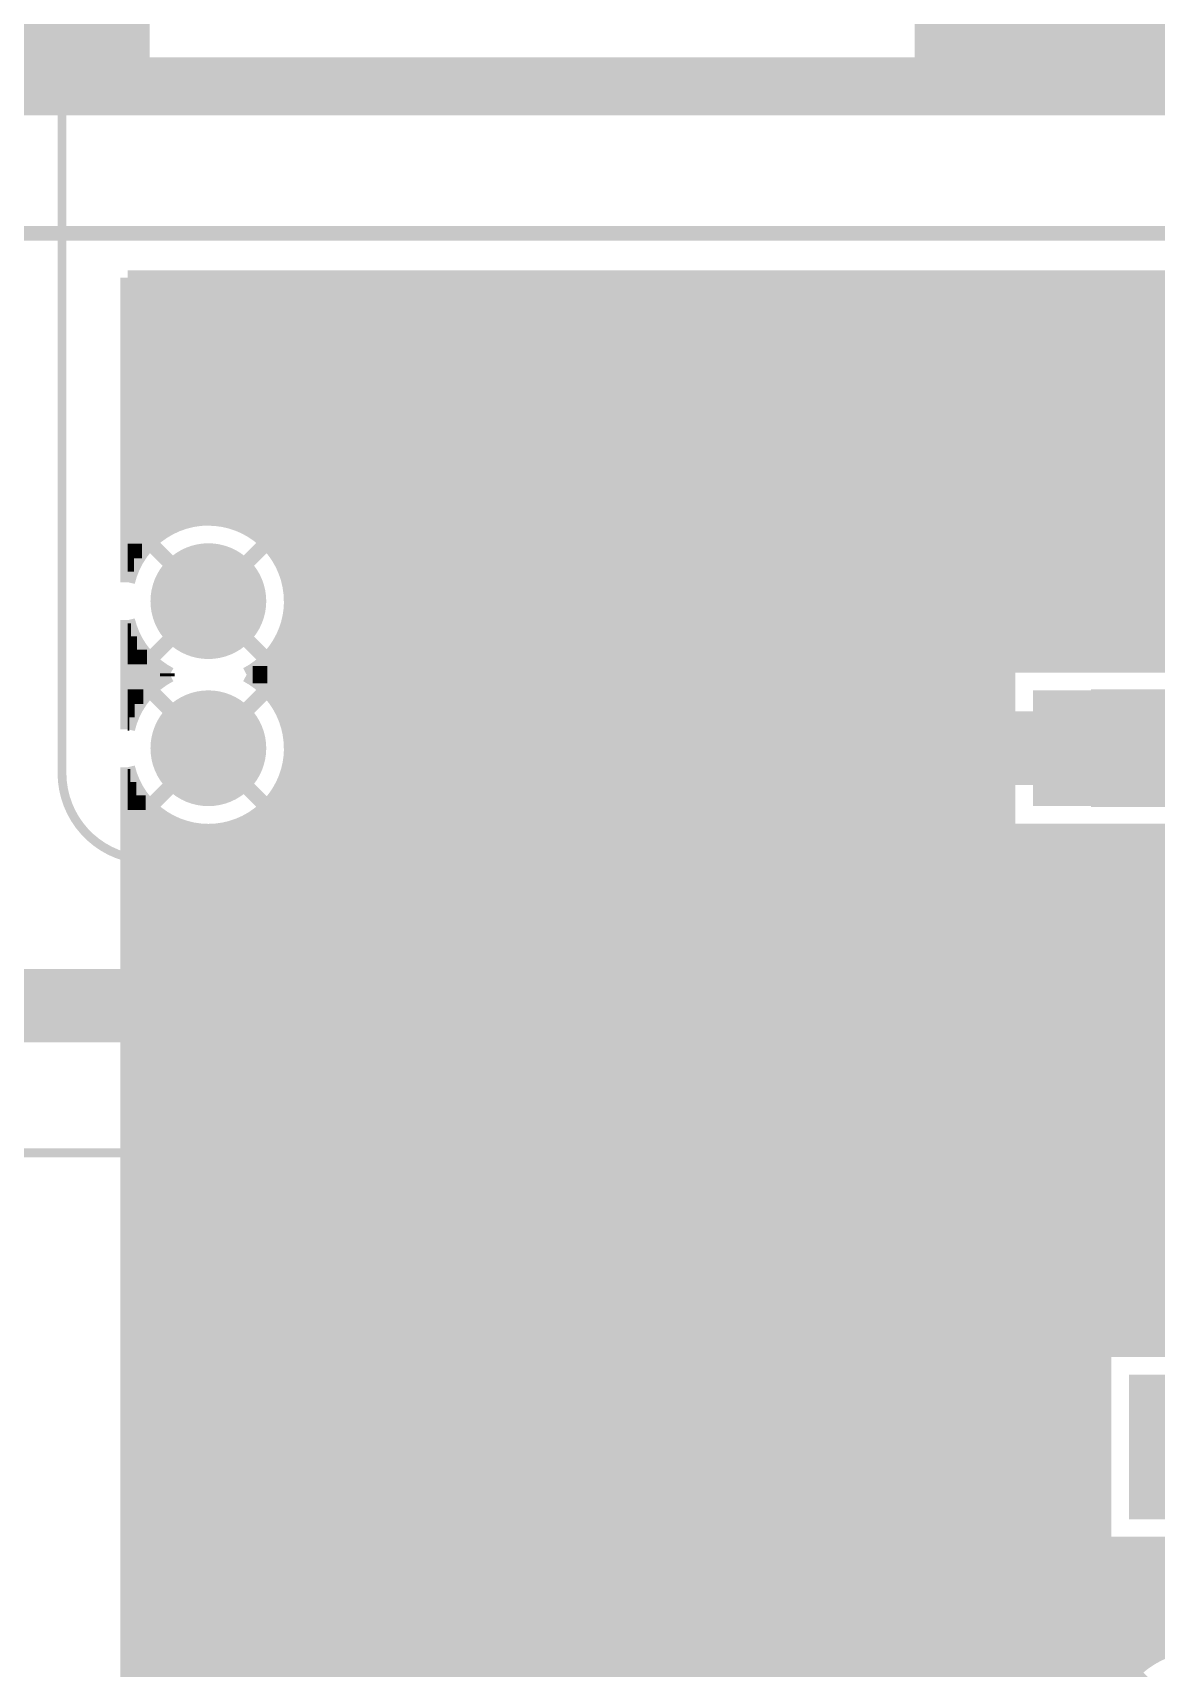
# Model space of a CAD drawing. Extents: x -11 to 221, y -93 to 178.
# Drawn here: x 120.79 to 140.19, y 20.94 to 49.19 of the extents above; entities that cross this region are included whole.
import ezdxf

# ---------------------------------------------------------------- set-up
doc = ezdxf.new("R2010")
doc.units = 0
doc.header["$MEASUREMENT"] = 0
doc.layers.get('0').update_dxf_attribs({"linetype": 'CONTINUOUS'})
for name, color, linetype in [('26-349-0_BOT', 7, 'CONTINUOUS'), ('26-349-0_DRD', 7, 'CONTINUOUS'), ('26-349-0_DRL', 2, 'CONTINUOUS'), ('26-349-0_FAB', 1, 'CONTINUOUS'), ('26-349-0_IN1', 3, 'CONTINUOUS'), ('26-349-0_IN2', 5, 'CONTINUOUS'), ('26-349-0_SMB', 10, 'CONTINUOUS'), ('26-349-0_SMT', 14, 'CONTINUOUS'), ('26-349-0_SST', 12, 'CONTINUOUS'), ('26-349-0_TOP', 11, 'CONTINUOUS'), ('THRUHOLE_TAP', 15, 'CONTINUOUS')]:
    doc.layers.add(name, color=color, linetype=linetype)

# ---------------------------------------------------------------- blocks, each defined once
blk = doc.blocks.new('ROUND_2')
at = {"const_width": 0.99949}
blk.add_lwpolyline([(-0.499744, 0, 1), (0.499744, 0, 1)], format="xyb", close=True, dxfattribs=at)
blk = doc.blocks.new('SQUARE_19')
blk.add_solid([(0.99949, 0.99949), (0.99949, -0.99949), (-0.99949, 0.99949), (-0.99949, -0.99949)])
blk = doc.blocks.new('SQUARE_67')
blk.add_solid([(1.24968, 1.24968), (1.24968, -1.24968), (-1.24968, 1.24968), (-1.24968, -1.24968)])
blk = doc.blocks.new('ROUND_96')
at = {"const_width": 0.50038}
blk.add_lwpolyline([(-0.25019, 0, 1), (0.25019, 0, 1)], format="xyb", close=True, dxfattribs=at)
blk = doc.blocks.new('ROUND_90')
at = {"const_width": 0.50038}
blk.add_lwpolyline([(-0.25019, 0, 1), (0.25019, 0, 1)], format="xyb", close=True, dxfattribs=at)

msp = doc.modelspace()

# ---------------------------------------------------------------- linework, layer by layer
at = {"layer": '26-349-0_DRD', "const_width": 0.254}
for points in [[(123.82246, 40.005), (123.18746, 39.37)], [(124.45746, 39.37), (123.82246, 40.005)], [(123.18746, 39.37), (123.82246, 38.735)], [(123.82246, 38.735), (124.45746, 39.37)], [(123.82246, 37.465), (123.18746, 36.83)], [(124.45746, 36.83), (123.82246, 37.465)], [(139.06246, 37.46754), (138.42746, 36.83254)], [(139.69746, 36.83254), (139.06246, 37.46754)], [(123.18746, 36.83), (123.82246, 36.195)], [(123.82246, 36.195), (124.45746, 36.83)], [(138.42746, 36.83254), (139.06246, 36.19754)], [(139.06246, 36.19754), (139.69746, 36.83254)]]:
    msp.add_lwpolyline(points, dxfattribs=at)
at = {"layer": '26-349-0_DRL', "const_width": 2.49936}
for points in [[(115.316, 49.022), (122.809, 49.022)], [(136.017, 49.022), (163.83, 49.022), (165.354, 47.498), (175.133, 47.498)]]:
    msp.add_lwpolyline(points, dxfattribs=at)
at = {"layer": '26-349-0_FAB'}
for points, const_width in [([(187.325, 48.26), (67.945, 48.26), (67.945, 115.57), (69.215, 116.84), (187.96, 116.84)], 1.00076), ([(165.1, 41.91), (165.1, 45.72), (113.03, 45.72), (113.03, -6.985), (157.48, -6.985), (157.48, 10.795), (164.465, 17.78), (170.815, 17.78), (170.815, 20.955), (173.99, 20.955), (173.99, 40.64), (165.1, 40.64), (165.1, 45.72)], 0.254)]:
    msp.add_lwpolyline(points, dxfattribs=dict(at, const_width=const_width))
at = {"layer": '26-349-0_IN2', "const_width": 0.254}
for points in [[(160.147, 44.958), (122.428, 44.958)], [(122.428, 44.958), (122.428, 39.69766)], [(160.147, 44.8056), (122.428, 44.8056)], [(122.6566, 44.958), (122.6566, 40.20058)], [(122.8852, 44.958), (122.8852, 40.45204)], [(123.1138, 44.958), (123.1138, 40.6146)], [(123.3424, 44.958), (123.3424, 40.71874)], [(123.571, 44.958), (123.571, 40.7797)], [(123.7996, 44.958), (123.7996, 40.80002)], [(124.0282, 44.958), (124.0282, 40.78732)], [(124.2568, 44.958), (124.2568, 40.73398)], [(124.4854, 44.958), (124.4854, 40.63746)], [(124.714, 44.958), (124.714, 40.49014)], [(124.9426, 44.958), (124.9426, 40.259)], [(125.1712, 44.958), (125.1712, 39.84752)], [(125.3998, 44.958), (125.3998, -6.858)], [(125.6284, 44.958), (125.6284, -6.858)], [(125.857, 44.958), (125.857, -6.858)], [(126.0856, 44.958), (126.0856, -6.858)], [(126.3142, 44.958), (126.3142, -6.858)], [(126.5428, 44.958), (126.5428, -6.858)], [(126.7714, 44.958), (126.7714, -6.858)], [(127, 44.958), (127, -6.858)], [(127.2286, 44.958), (127.2286, -6.858)], [(127.4572, 44.958), (127.4572, -6.858)], [(127.6858, 44.958), (127.6858, -6.858)], [(127.9144, 44.958), (127.9144, -6.858)], [(128.143, 44.958), (128.143, -6.858)], [(128.3716, 44.958), (128.3716, -6.858)], [(128.6002, 44.958), (128.6002, -6.858)], [(128.8288, 44.958), (128.8288, -6.858)], [(129.0574, 44.958), (129.0574, -6.858)], [(129.286, 44.958), (129.286, -6.858)], [(129.5146, 44.958), (129.5146, -6.858)], [(129.7432, 44.958), (129.7432, -6.858)], [(129.9718, 44.958), (129.9718, -6.858)], [(130.2004, 44.958), (130.2004, -6.858)], [(130.429, 44.958), (130.429, -6.858)], [(130.6576, 44.958), (130.6576, -6.858)], [(130.8862, 44.958), (130.8862, -6.858)], [(131.1148, 44.958), (131.1148, -6.858)], [(131.3434, 44.958), (131.3434, -6.858)], [(131.572, 44.958), (131.572, -6.858)], [(131.8006, 44.958), (131.8006, -6.858)], [(132.0292, 44.958), (132.0292, -6.858)], [(132.2578, 44.958), (132.2578, -6.858)], [(132.4864, 44.958), (132.4864, -6.858)], [(132.715, 44.958), (132.715, -6.858)], [(132.9436, 44.958), (132.9436, -6.858)], [(133.1722, 44.958), (133.1722, -6.858)], [(133.4008, 44.958), (133.4008, -6.858)], [(133.6294, 44.958), (133.6294, -6.858)], [(133.858, 44.958), (133.858, -6.858)], [(134.0866, 44.958), (134.0866, -6.858)], [(134.3152, 44.958), (134.3152, -6.858)], [(134.5438, 44.958), (134.5438, -6.858)], [(134.7724, 44.958), (134.7724, -6.858)], [(135.001, 44.958), (135.001, -6.858)], [(135.2296, 44.958), (135.2296, -6.858)], [(135.4582, 44.958), (135.4582, -6.858)], [(135.6868, 44.958), (135.6868, -6.858)], [(135.9154, 44.958), (135.9154, -6.858)], [(136.144, 44.958), (136.144, -6.858)], [(136.3726, 44.958), (136.3726, -6.858)], [(136.6012, 44.958), (136.6012, -6.858)], [(136.8298, 44.958), (136.8298, -6.858)], [(137.0584, 44.958), (137.0584, -6.858)], [(137.287, 44.958), (137.287, -6.858)], [(137.5156, 44.958), (137.5156, -6.858)], [(137.7442, 44.958), (137.7442, 38.26256)], [(137.9728, 44.958), (137.9728, 38.26256)], [(138.2014, 44.958), (138.2014, 38.26256)], [(138.43, 44.958), (138.43, 38.26256)], [(138.6586, 44.958), (138.6586, 38.26256)], [(138.8872, 44.958), (138.8872, 38.26256)], [(139.1158, 44.958), (139.1158, 38.26256)], [(139.3444, 44.958), (139.3444, 38.26256)], [(139.573, 44.958), (139.573, 38.26256)], [(139.8016, 44.958), (139.8016, 38.26256)], [(140.0302, 44.958), (140.0302, 38.26256)], [(140.2588, 44.958), (140.2588, 38.26256)], [(160.147, 44.577), (122.428, 44.577)], [(160.147, 44.3484), (122.428, 44.3484)], [(160.147, 44.1198), (122.428, 44.1198)], [(160.147, 43.8912), (122.428, 43.8912)], [(160.147, 43.6626), (122.428, 43.6626)], [(160.147, 43.434), (122.428, 43.434)], [(160.147, 43.2054), (122.428, 43.2054)], [(160.147, 42.9768), (122.428, 42.9768)], [(158.31058, 42.7482), (122.428, 42.7482)], [(158.10992, 42.5196), (122.428, 42.5196)], [(158.02864, 42.291), (122.428, 42.291)], [(158.0261, 42.0624), (122.428, 42.0624)], [(158.09722, 41.8338), (122.428, 41.8338)], [(158.27756, 41.6052), (122.428, 41.6052)], [(160.147, 41.3766), (122.428, 41.3766)], [(160.147, 41.148), (122.428, 41.148)], [(158.43504, 40.9194), (122.428, 40.9194)], [(123.26874, 40.6908), (122.428, 40.6908)], [(158.15818, 40.6908), (124.37364, 40.6908)], [(122.89536, 40.4622), (122.428, 40.4622)], [(122.809, 40.38092), (123.82246, 39.37)], [(124.83338, 40.38092), (123.82246, 39.37)], [(158.04642, 40.4622), (124.74702, 40.4622)], [(122.67946, 40.2336), (122.428, 40.2336)], [(122.53722, 40.005), (122.428, 40.005)], [(158.01848, 40.2336), (124.96292, 40.2336)], [(158.0642, 40.005), (125.10516, 40.005)], [(158.19882, 39.7764), (125.19406, 39.7764)], [(149.52218, 39.5478), (125.24232, 39.5478)], [(122.809, 38.35654), (123.82246, 39.37)], [(124.83338, 38.35654), (123.82246, 39.37)], [(149.32152, 39.3192), (125.25248, 39.3192)], [(122.428, 39.04234), (122.428, 37.15766)], [(122.48388, 38.862), (122.428, 38.862)], [(149.2377, 38.862), (125.1585, 38.862)], [(125.1712, 38.89248), (125.1712, 37.30752)], [(149.24024, 39.0906), (125.22454, 39.0906)], [(122.5931, 38.6334), (122.428, 38.6334)], [(149.30882, 38.6334), (125.04928, 38.6334)], [(122.76328, 38.4048), (122.428, 38.4048)], [(122.6566, 38.53688), (122.6566, 37.66058)], [(122.8852, 38.28542), (122.8852, 37.91204)], [(149.48916, 38.4048), (124.8791, 38.4048)], [(124.9426, 38.47846), (124.9426, 37.719)], [(123.02998, 38.1762), (122.428, 38.1762)], [(123.1138, 38.1254), (123.1138, 38.0746)], [(137.6299, 38.1762), (124.6124, 38.1762)], [(124.714, 38.24986), (124.714, 37.95014)], [(140.49248, 38.26256), (137.6299, 38.26256), (137.6299, 35.39998)], [(122.92584, 37.9476), (122.428, 37.9476)], [(122.69978, 37.719), (122.428, 37.719)], [(122.809, 37.84092), (123.82246, 36.83)], [(124.83338, 37.84092), (123.82246, 36.83)], [(137.6299, 37.9476), (124.71654, 37.9476)], [(137.6299, 37.719), (124.9426, 37.719)], [(122.54992, 37.4904), (122.428, 37.4904)], [(137.6299, 37.4904), (125.09246, 37.4904)], [(122.45594, 37.2618), (122.428, 37.2618)], [(137.6299, 37.2618), (125.18644, 37.2618)], [(137.6299, 37.0332), (125.23724, 37.0332)], [(122.809, 35.81654), (123.82246, 36.83)], [(124.83338, 35.81654), (123.82246, 36.83)], [(137.6299, 36.8046), (125.25248, 36.8046)], [(122.428, 36.50234), (122.428, -6.858)], [(122.47372, 36.3474), (122.428, 36.3474)], [(137.6299, 36.3474), (125.16866, 36.3474)], [(125.1712, 36.35248), (125.1712, -6.858)], [(137.6299, 36.576), (125.22962, 36.576)], [(122.57786, 36.1188), (122.428, 36.1188)], [(137.6299, 36.1188), (125.06452, 36.1188)], [(122.74042, 35.8902), (122.428, 35.8902)], [(122.6566, 35.99688), (122.6566, -6.858)], [(122.8852, 35.74542), (122.8852, -6.858)], [(137.6299, 35.8902), (124.90196, 35.8902)], [(124.9426, 35.93846), (124.9426, -6.858)], [(122.99442, 35.6616), (122.428, 35.6616)], [(123.1138, 35.5854), (123.1138, -6.858)], [(123.3424, 35.48126), (123.3424, -6.858)], [(124.2568, 35.46602), (124.2568, -6.858)], [(124.4854, 35.56), (124.4854, -6.858)], [(137.6299, 35.6616), (124.64796, 35.6616)], [(124.714, 35.70986), (124.714, -6.858)], [(123.5075, 35.433), (122.428, 35.433)], [(170.18, 35.2044), (122.428, 35.2044)], [(123.571, 35.4203), (123.571, -6.858)], [(123.7996, 35.39744), (123.7996, -6.858)], [(124.0282, 35.41268), (124.0282, -6.858)], [(137.6299, 35.433), (124.13488, 35.433)], [(140.49248, 35.39998), (137.6299, 35.39998)], [(137.7442, 35.39998), (137.7442, -6.858)], [(137.9728, 35.39998), (137.9728, -6.858)], [(138.2014, 35.39998), (138.2014, -6.858)], [(138.43, 35.39998), (138.43, -6.858)], [(138.6586, 35.39998), (138.6586, -6.858)], [(138.8872, 35.39998), (138.8872, -6.858)], [(139.1158, 35.39998), (139.1158, -6.858)], [(139.3444, 35.39998), (139.3444, 26.44648)], [(139.573, 35.39998), (139.573, 26.44648)], [(139.8016, 35.39998), (139.8016, 26.44648)], [(140.0302, 35.39998), (140.0302, 26.44648)], [(140.2588, 35.39998), (140.2588, 26.44648)], [(170.18, 34.9758), (122.428, 34.9758)], [(170.18, 34.7472), (122.428, 34.7472)], [(170.18, 34.5186), (122.428, 34.5186)], [(170.18, 34.29), (122.428, 34.29)], [(170.18, 34.0614), (122.428, 34.0614)], [(170.18, 33.8328), (122.428, 33.8328)], [(170.18, 33.6042), (122.428, 33.6042)], [(170.18, 33.3756), (122.428, 33.3756)], [(170.18, 33.147), (122.428, 33.147)], [(170.18, 32.9184), (122.428, 32.9184)], [(170.18, 32.6898), (122.428, 32.6898)], [(170.18, 32.4612), (122.428, 32.4612)], [(170.18, 32.2326), (122.428, 32.2326)], [(168.02862, 32.004), (122.428, 32.004)], [(167.75938, 31.7754), (122.428, 31.7754)], [(167.6019, 31.5468), (122.428, 31.5468)], [(167.50792, 31.3182), (122.428, 31.3182)], [(167.46728, 31.0896), (122.428, 31.0896)], [(167.46982, 30.861), (122.428, 30.861)], [(167.51554, 30.6324), (122.428, 30.6324)], [(167.6146, 30.4038), (122.428, 30.4038)], [(167.78224, 30.1752), (122.428, 30.1752)], [(168.0718, 29.9466), (122.428, 29.9466)], [(166.116, 29.718), (122.428, 29.718)], [(166.116, 29.4894), (122.428, 29.4894)], [(166.116, 29.2608), (122.428, 29.2608)], [(166.116, 29.0322), (122.428, 29.0322)], [(166.116, 28.8036), (122.428, 28.8036)], [(166.116, 28.575), (122.428, 28.575)], [(166.116, 28.3464), (122.428, 28.3464)], [(166.116, 28.1178), (122.428, 28.1178)], [(166.116, 27.8892), (122.428, 27.8892)], [(166.116, 27.6606), (122.428, 27.6606)], [(166.116, 27.432), (122.428, 27.432)], [(166.116, 27.2034), (122.428, 27.2034)], [(166.116, 26.9748), (122.428, 26.9748)], [(166.116, 26.7462), (122.428, 26.7462)], [(166.116, 26.5176), (122.428, 26.5176)], [(142.65148, 26.44648), (139.28852, 26.44648), (139.28852, 23.08352)], [(139.28852, 26.289), (122.428, 26.289)], [(139.28852, 26.0604), (122.428, 26.0604)], [(139.28852, 25.8318), (122.428, 25.8318)], [(139.28852, 25.6032), (122.428, 25.6032)], [(139.28852, 25.3746), (122.428, 25.3746)], [(139.28852, 25.146), (122.428, 25.146)], [(139.28852, 24.9174), (122.428, 24.9174)], [(139.28852, 24.6888), (122.428, 24.6888)], [(139.28852, 24.4602), (122.428, 24.4602)], [(139.28852, 24.2316), (122.428, 24.2316)], [(139.28852, 24.003), (122.428, 24.003)], [(139.28852, 23.7744), (122.428, 23.7744)], [(139.28852, 23.5458), (122.428, 23.5458)], [(139.28852, 23.3172), (122.428, 23.3172)], [(166.116, 23.0886), (122.428, 23.0886)], [(142.65148, 23.08352), (139.28852, 23.08352)], [(139.3444, 23.08352), (139.3444, 20.11426)], [(139.573, 23.08352), (139.573, 20.61972)], [(139.8016, 23.08352), (139.8016, 20.89404)], [(140.0302, 23.08352), (140.0302, 21.07946)], [(140.2588, 23.08352), (140.2588, 21.209)], [(166.116, 22.86), (122.428, 22.86)], [(166.116, 22.6314), (122.428, 22.6314)], [(166.116, 22.4028), (122.428, 22.4028)], [(166.116, 22.1742), (122.428, 22.1742)], [(166.116, 21.9456), (122.428, 21.9456)], [(166.116, 21.717), (122.428, 21.717)], [(166.116, 21.4884), (122.428, 21.4884)], [(140.38072, 21.2598), (122.428, 21.2598)], [(139.96162, 21.0312), (122.428, 21.0312)], [(139.78128, 20.87372), (140.97, 19.685)]]:
    msp.add_lwpolyline(points, dxfattribs=at)
for points in [[(123.82246, 40.80256, 0.348124), (122.428, 39.69766)], [(125.25248, 39.37, 0.4142136), (123.82246, 40.80002)], [(124.48286, 38.1, 0.2797956), (125.25502, 39.37)], [(122.428, 39.04234, 0.2180919), (123.1596, 38.10016)], [(123.15952, 38.1, 0.218092), (122.42783, 37.1577)], [(125.25248, 36.83, 0.2797958), (124.48286, 38.1)], [(123.82246, 35.39744, 0.4142136), (125.25502, 36.83)], [(122.428, 36.50234, 0.3481239), (123.82246, 35.39744)], [(140.97, 21.36648, 0.4142136), (139.28852, 19.685)]]:
    msp.add_lwpolyline(points, format="xyb", dxfattribs=at)
at = {"layer": '26-349-0_SST', "const_width": 0.1524}
for points in [[(121.29516, 65.19926), (121.29516, 36.40074)], [(122.79376, 34.8996), (140.0937, 34.8996)], [(142.50924, 29.845), (93.71076, 29.845)]]:
    msp.add_lwpolyline(points, dxfattribs=at)
for points in [[(121.29516, 36.40074, 0.4142136), (122.79376, 34.90214)], [(140.0937, 34.8996, 0.4142136), (141.59484, 36.40074)]]:
    msp.add_lwpolyline(points, format="xyb", dxfattribs=at)
at = {"layer": '26-349-0_TOP'}
for points, const_width in [([(144.145, 36.9189), (144.0561, 36.83254), (139.06246, 36.83254)], 2.032), ([(113.85042, 32.385), (118.745, 32.385), (131.318, 32.385), (135.76554, 36.83254), (139.06246, 36.83254)], 1.27), ([(140.97, 24.765), (141.0589, 24.67356), (146.05, 24.67356)], 2.032)]:
    msp.add_lwpolyline(points, dxfattribs=dict(at, const_width=const_width))

# ---------------------------------------------------------------- block references
at = {"layer": '26-349-0_BOT'}
for name, p in [('ROUND_2', (123.82246, 39.37)), ('ROUND_2', (123.82246, 36.83)), ('SQUARE_19', (139.06246, 36.83254)), ('SQUARE_67', (140.97, 24.765))]:
    msp.add_blockref(name, p, dxfattribs=at)
at = {"layer": '26-349-0_DRL'}
for p in [(123.82246, 39.37), (123.82246, 36.83), (139.06246, 36.83254)]:
    msp.add_blockref('ROUND_96', p, dxfattribs=at)
at = {"layer": '26-349-0_IN1'}
for name, p in [('ROUND_2', (123.82246, 39.37)), ('ROUND_2', (123.82246, 36.83)), ('SQUARE_19', (139.06246, 36.83254)), ('SQUARE_67', (140.97, 24.765))]:
    msp.add_blockref(name, p, dxfattribs=at)
at = {"layer": '26-349-0_IN2'}
for name, p in [('ROUND_2', (123.82246, 39.37)), ('ROUND_2', (123.82246, 36.83)), ('SQUARE_19', (139.06246, 36.83254)), ('SQUARE_67', (140.97, 24.765))]:
    msp.add_blockref(name, p, dxfattribs=at)
at = {"layer": '26-349-0_SMB'}
for name, p in [('ROUND_2', (123.82246, 39.37)), ('ROUND_2', (123.82246, 36.83)), ('SQUARE_19', (139.06246, 36.83254)), ('SQUARE_67', (140.97, 24.765))]:
    msp.add_blockref(name, p, dxfattribs=at)
at = {"layer": '26-349-0_SMT'}
for name, p in [('ROUND_2', (123.82246, 39.37)), ('ROUND_2', (123.82246, 36.83)), ('SQUARE_19', (139.06246, 36.83254)), ('SQUARE_67', (140.97, 24.765))]:
    msp.add_blockref(name, p, dxfattribs=at)
at = {"layer": '26-349-0_TOP'}
for name, p in [('ROUND_2', (123.82246, 39.37)), ('ROUND_2', (123.82246, 36.83)), ('SQUARE_19', (139.06246, 36.83254)), ('SQUARE_67', (140.97, 24.765))]:
    msp.add_blockref(name, p, dxfattribs=at)
at = {"layer": 'THRUHOLE_TAP'}
for p in [(123.82246, 39.37), (123.82246, 36.83), (139.06246, 36.83254)]:
    msp.add_blockref('ROUND_90', p, dxfattribs=at)

doc.saveas('drawing.dxf')
